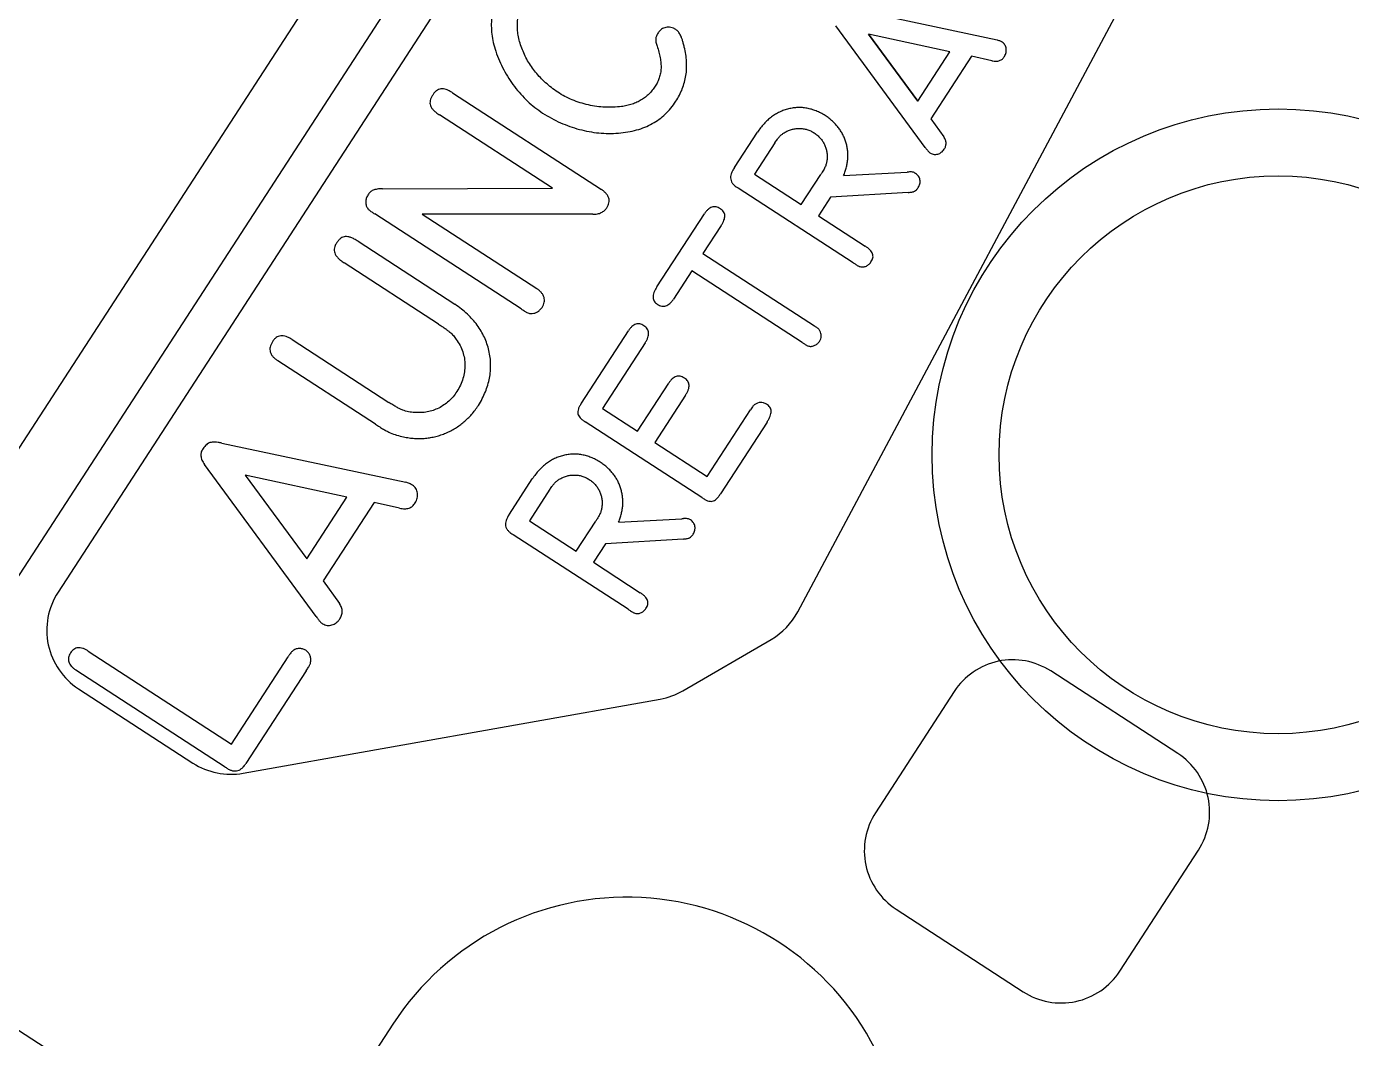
# Model space of a CAD drawing. Header units: millimetres. Extents: x -219 to 14, y 168 to 388.
# Drawn here: x -156.55 to -126.39, y 253.57 to 276.6 of the extents above; entities that cross this region are included whole.
import ezdxf

# ---------------------------------------------------------------- set-up
doc = ezdxf.new("R2010")
doc.units = ezdxf.units.MM
doc.layers.get('0').update_dxf_attribs({"linetype": 'CONTINUOUS'})

msp = doc.modelspace()

# ---------------------------------------------------------------- linework, layer by layer
for p, q in [((-137.813, 277.012), (-134.461, 276.297)), ((-136.095, 273.853), (-138.128, 276.621)), ((-136.263, 274.902), (-137.386, 276.43)), ((-135.041, 275.929), (-135.968, 274.501)), ((-134.58, 275.826), (-135.041, 275.929)), ((-146.855, 275.095), (-143.467, 272.894)), ((-144.582, 272.925), (-147.15, 274.591)), ((-135.968, 274.501), (-135.672, 274.092)), ((-140.44, 273.392), (-139.916, 274.197)), ((-139.516, 273.958), (-139.981, 273.241)), ((-137.953, 273.212), (-136.509, 273.287)), ((-139.981, 273.241), (-138.918, 272.551)), ((-138.918, 272.551), (-138.475, 273.233)), ((-148.451, 272.912), (-144.582, 272.925)), ((-137.734, 271.226), (-140.352, 272.925)), ((-138.253, 272.718), (-138.527, 272.297)), ((-136.481, 272.826), (-138.253, 272.718)), ((-145.293, 270.175), (-148.627, 272.339)), ((-143.665, 272.329), (-147.548, 272.334)), ((-147.548, 272.334), (-144.939, 270.64)), ((-142.201, 270.678), (-141.122, 272.339)), ((-140.74, 272.072), (-141.155, 271.434)), ((-138.527, 272.297), (-137.461, 271.605)), ((-149.007, 271.715), (-146.802, 270.282)), ((-147.173, 269.83), (-149.325, 271.225)), ((-141.155, 271.434), (-138.619, 269.788)), ((-141.408, 271.043), (-141.825, 270.399)), ((-138.897, 269.412), (-141.408, 271.043)), ((-143.921, 268.03), (-142.852, 269.676)), ((-150.504, 269.476), (-148.304, 268.048)), ((-142.473, 269.403), (-143.444, 267.908)), ((-148.61, 267.551), (-150.833, 268.994)), ((-142.645, 267.39), (-141.935, 268.484)), ((-141.555, 268.211), (-142.254, 267.136)), ((-143.444, 267.908), (-142.645, 267.39)), ((-141.058, 266.359), (-140.073, 267.877)), ((-141.18, 265.883), (-143.835, 267.605)), ((-139.697, 267.6), (-140.759, 265.964)), ((-152.107, 267.122), (-147.917, 266.228)), ((-142.254, 267.136), (-141.058, 266.359)), ((-149.959, 263.173), (-152.501, 266.633)), ((-145.562, 265.502), (-145.039, 266.307)), ((-144.638, 266.069), (-145.104, 265.352)), ((-148.641, 265.768), (-149.8, 263.983)), ((-148.065, 265.639), (-148.641, 265.768)), ((-145.104, 265.352), (-144.04, 264.662)), ((-144.04, 264.662), (-143.597, 265.344)), ((-143.075, 265.323), (-141.632, 265.398)), ((-142.857, 263.337), (-145.474, 265.036)), ((-143.376, 264.829), (-143.649, 264.408)), ((-141.604, 264.937), (-143.376, 264.829)), ((-143.649, 264.408), (-142.584, 263.716)), ((-149.8, 263.983), (-149.431, 263.472)), ((-155.147, 262.388), (-151.887, 260.271)), ((-151.887, 260.271), (-150.597, 262.258)), ((-152.028, 259.746), (-155.429, 261.953)), ((-150.19, 261.935), (-151.558, 259.828))]:
    msp.add_line(p, q)
for points in [[(-109.656, 223.178), (-138.825, 242.118, -0.414214), (-139.292, 244.314), (-137.563, 246.977, 1), (-148.214, 253.893), (-149.943, 251.23, -0.414214), (-152.139, 250.763), (-160.128, 255.951, -0.414213), (-160.595, 258.147), (-81.059, 380.64, -0.414214)], [(-95.531, 361.266), (-163.24, 256.987, 0.414214), (-163.016, 255.933), (-110.809, 222.035, -0.198912)]]:
    msp.add_lwpolyline(points, format="xyb")
for points in [[(-139.6, 262.652, 0.139663), (-138.997, 263.278), (-130.309, 279.585, 0.389138), (-130.845, 281.663), (-132.604, 282.805, -0.414214), (-133.071, 285.001), (-129.828, 289.995, 0.414214), (-130.295, 292.191), (-133.928, 294.55, 0.414214), (-136.124, 294.083), (-155.836, 263.725, 0.414214), (-155.369, 261.529), (-152.764, 259.838, 0.190206), (-151.622, 259.606), (-142.13, 261.294, 0.087788), (-141.611, 261.484)], [(-133.864, 254.632, 0.414214), (-131.668, 255.099), (-129.877, 257.857, 0.414214), (-130.344, 260.053), (-133.239, 261.933, 0.414214), (-135.435, 261.466), (-137.226, 258.708, 0.414214), (-136.759, 256.512)]]:
    msp.add_lwpolyline(points, format="xyb", close=True)
for points in [[(-137.386, 276.43), (-136.263, 274.902), (-135.534, 276.026)], [(-151.572, 266.394), (-150.169, 264.485), (-149.258, 265.889)]]:
    msp.add_lwpolyline(points, close=True)
for radius in [7.874, 6.35]:
    msp.add_circle((-128.064, 266.854), radius)
for points, knots in [([(-145.712, 277.501), (-145.745, 277.446), (-145.809, 277.337), (-145.884, 277.164), (-145.936, 276.987), (-145.968, 276.805), (-145.977, 276.619), (-145.963, 276.429), (-145.93, 276.233), (-145.891, 276.105), (-145.871, 276.039)], [0, 0, 0, 0, 0.126561, 0.248779, 0.369585, 0.489659, 0.611274, 0.73585, 0.8645, 1, 1, 1, 1]), ([(-144.461, 275.108), (-144.51, 275.142), (-144.605, 275.21), (-144.736, 275.322), (-144.857, 275.437), (-144.966, 275.561), (-145.063, 275.69), (-145.147, 275.825), (-145.22, 275.966), (-145.281, 276.111), (-145.329, 276.257), (-145.362, 276.4), (-145.379, 276.54), (-145.382, 276.675), (-145.367, 276.806), (-145.338, 276.933), (-145.293, 277.056), (-145.251, 277.132), (-145.23, 277.171)], [0, 0, 0, 0, 0.073672, 0.144808, 0.214096, 0.282072, 0.348651, 0.414274, 0.479768, 0.545566, 0.60964, 0.670672, 0.728318, 0.784091, 0.838278, 0.891672, 0.945302, 1, 1, 1, 1]), ([(-141.771, 276.533), (-141.79, 276.544), (-141.826, 276.564), (-141.884, 276.583), (-141.941, 276.589), (-141.997, 276.584), (-142.05, 276.569), (-142.099, 276.542), (-142.141, 276.504), (-142.165, 276.473), (-142.177, 276.457)], [0, 0, 0, 0, 0.140842, 0.269864, 0.392287, 0.511159, 0.631131, 0.747646, 0.870232, 1, 1, 1, 1]), ([(-142.177, 276.457), (-142.191, 276.434), (-142.217, 276.39), (-142.235, 276.316), (-142.228, 276.238), (-142.21, 276.187), (-142.2, 276.159)], [0, 0, 0, 0, 0.259798, 0.482573, 0.716463, 1, 1, 1, 1]), ([(-141.58, 276.137), (-141.587, 276.166), (-141.601, 276.22), (-141.622, 276.294), (-141.644, 276.357), (-141.672, 276.42), (-141.708, 276.484), (-141.751, 276.518), (-141.771, 276.533)], [0, 0, 0, 0, 0.200215, 0.371652, 0.518084, 0.638274, 0.834208, 1, 1, 1, 1]), ([(-134.341, 276.246), (-134.349, 276.25), (-134.368, 276.261), (-134.399, 276.275), (-134.43, 276.287), (-134.452, 276.294), (-134.461, 276.297)], [0, 0, 0, 0, 0.225997, 0.491418, 0.766256, 1, 1, 1, 1]), ([(-145.871, 276.039), (-145.844, 275.967), (-145.791, 275.824), (-145.692, 275.618), (-145.577, 275.421), (-145.448, 275.236), (-145.306, 275.063), (-145.151, 274.904), (-144.985, 274.758), (-144.864, 274.675), (-144.804, 274.634)], [0, 0, 0, 0, 0.1281105, 0.2552889, 0.3812477, 0.5070703, 0.6317398, 0.7553642, 0.877608, 1, 1, 1, 1]), ([(-142.2, 276.159), (-142.185, 276.114), (-142.156, 276.027), (-142.126, 275.897), (-142.111, 275.773), (-142.107, 275.655), (-142.119, 275.543), (-142.146, 275.438), (-142.185, 275.338), (-142.223, 275.278), (-142.242, 275.247)], [0, 0, 0, 0, 0.149864, 0.289861, 0.421163, 0.544177, 0.661735, 0.775991, 0.887369, 1, 1, 1, 1]), ([(-141.772, 274.901), (-141.743, 274.947), (-141.687, 275.039), (-141.622, 275.186), (-141.574, 275.337), (-141.54, 275.49), (-141.524, 275.647), (-141.526, 275.808), (-141.544, 275.972), (-141.567, 276.081), (-141.58, 276.137)], [0, 0, 0, 0, 0.12683, 0.250997, 0.373134, 0.494165, 0.61602, 0.740198, 0.867607, 1, 1, 1, 1]), ([(-134.293, 275.923), (-134.285, 275.937), (-134.268, 275.964), (-134.255, 276.01), (-134.248, 276.055), (-134.25, 276.1), (-134.26, 276.143), (-134.278, 276.183), (-134.305, 276.218), (-134.329, 276.236), (-134.341, 276.246)], [0, 0, 0, 0, 0.134406, 0.263812, 0.388741, 0.514081, 0.63611, 0.756416, 0.874147, 1, 1, 1, 1]), ([(-134.58, 275.826), (-134.563, 275.823), (-134.532, 275.816), (-134.485, 275.814), (-134.443, 275.816), (-134.405, 275.827), (-134.37, 275.842), (-134.339, 275.862), (-134.313, 275.89), (-134.3, 275.912), (-134.293, 275.923)], [0, 0, 0, 0, 0.155712, 0.294933, 0.423708, 0.54252, 0.656478, 0.767676, 0.879718, 1, 1, 1, 1]), ([(-146.855, 275.095), (-146.879, 275.11), (-146.924, 275.138), (-146.994, 275.168), (-147.059, 275.185), (-147.119, 275.186), (-147.175, 275.172), (-147.225, 275.144), (-147.271, 275.1), (-147.294, 275.064), (-147.306, 275.044)], [0, 0, 0, 0, 0.16208, 0.304988, 0.429155, 0.54241, 0.64608, 0.754429, 0.869073, 1, 1, 1, 1]), ([(-143.01, 274.782), (-143.072, 274.775), (-143.196, 274.762), (-143.384, 274.765), (-143.574, 274.782), (-143.764, 274.817), (-143.95, 274.867), (-144.129, 274.932), (-144.301, 275.01), (-144.408, 275.075), (-144.461, 275.108)], [0, 0, 0, 0, 0.123429, 0.246362, 0.371654, 0.499321, 0.627274, 0.75299, 0.87671, 1, 1, 1, 1]), ([(-142.242, 275.247), (-142.263, 275.215), (-142.305, 275.152), (-142.381, 275.068), (-142.464, 274.993), (-142.558, 274.931), (-142.659, 274.877), (-142.768, 274.835), (-142.886, 274.801), (-142.968, 274.788), (-143.01, 274.782)], [0, 0, 0, 0, 0.123712, 0.244398, 0.364644, 0.484372, 0.606921, 0.731908, 0.862543, 1, 1, 1, 1]), ([(-147.306, 275.044), (-147.319, 275.024), (-147.343, 274.985), (-147.365, 274.923), (-147.372, 274.863), (-147.361, 274.806), (-147.334, 274.751), (-147.289, 274.697), (-147.226, 274.642), (-147.177, 274.609), (-147.15, 274.591)], [0, 0, 0, 0, 0.130999, 0.246717, 0.350533, 0.449564, 0.555403, 0.679484, 0.826682, 1, 1, 1, 1]), ([(-143.08, 274.176), (-143.008, 274.184), (-142.868, 274.199), (-142.667, 274.244), (-142.48, 274.307), (-142.309, 274.389), (-142.15, 274.489), (-142.009, 274.608), (-141.879, 274.744), (-141.808, 274.848), (-141.772, 274.901)], [0, 0, 0, 0, 0.139278, 0.27153, 0.397654, 0.519268, 0.638444, 0.757385, 0.876903, 1, 1, 1, 1]), ([(-144.804, 274.634), (-144.737, 274.593), (-144.606, 274.513), (-144.399, 274.411), (-144.187, 274.328), (-143.969, 274.259), (-143.748, 274.21), (-143.526, 274.178), (-143.302, 274.165), (-143.154, 274.173), (-143.08, 274.176)], [0, 0, 0, 0, 0.128002, 0.254475, 0.380313, 0.506069, 0.631037, 0.754574, 0.877253, 1, 1, 1, 1]), ([(-138.372, 274.576), (-138.407, 274.597), (-138.474, 274.636), (-138.578, 274.684), (-138.682, 274.72), (-138.787, 274.745), (-138.892, 274.759), (-138.997, 274.761), (-139.102, 274.752), (-139.207, 274.731), (-139.311, 274.701), (-139.41, 274.659), (-139.506, 274.607), (-139.597, 274.545), (-139.684, 274.474), (-139.766, 274.39), (-139.845, 274.298), (-139.892, 274.231), (-139.916, 274.197)], [0, 0, 0, 0, 0.066973, 0.130798, 0.192516, 0.252737, 0.311919, 0.370508, 0.42962, 0.489933, 0.550435, 0.610788, 0.671641, 0.733202, 0.796041, 0.861499, 0.929372, 1, 1, 1, 1]), ([(-137.953, 273.212), (-137.94, 273.244), (-137.915, 273.308), (-137.887, 273.405), (-137.868, 273.502), (-137.856, 273.598), (-137.856, 273.693), (-137.861, 273.787), (-137.877, 273.88), (-137.901, 273.972), (-137.933, 274.061), (-137.972, 274.148), (-138.02, 274.23), (-138.075, 274.308), (-138.139, 274.381), (-138.208, 274.451), (-138.287, 274.517), (-138.343, 274.556), (-138.372, 274.576)], [0, 0, 0, 0, 0.066714, 0.131686, 0.194568, 0.256276, 0.316622, 0.377186, 0.437587, 0.498732, 0.559614, 0.620242, 0.681007, 0.741738, 0.803735, 0.867258, 0.932516, 1, 1, 1, 1]), ([(-139.516, 273.958), (-139.497, 273.985), (-139.464, 274.034), (-139.414, 274.099), (-139.361, 274.148), (-139.324, 274.173), (-139.305, 274.185)], [0, 0, 0, 0, 0.314981, 0.565702, 0.782137, 1, 1, 1, 1]), ([(-139.305, 274.185), (-139.278, 274.2), (-139.226, 274.23), (-139.142, 274.261), (-139.054, 274.279), (-138.964, 274.286), (-138.874, 274.278), (-138.786, 274.26), (-138.701, 274.228), (-138.648, 274.197), (-138.621, 274.182)], [0, 0, 0, 0, 0.125904, 0.249604, 0.372836, 0.49813, 0.624034, 0.747355, 0.872016, 1, 1, 1, 1]), ([(-138.621, 274.182), (-138.596, 274.164), (-138.547, 274.129), (-138.483, 274.065), (-138.429, 273.995), (-138.386, 273.918), (-138.353, 273.835), (-138.334, 273.75), (-138.323, 273.662), (-138.328, 273.603), (-138.33, 273.573)], [0, 0, 0, 0, 0.129781, 0.254908, 0.378839, 0.503945, 0.629035, 0.750834, 0.874122, 1, 1, 1, 1]), ([(-135.665, 273.809), (-135.658, 273.82), (-135.644, 273.842), (-135.631, 273.877), (-135.623, 273.912), (-135.62, 273.948), (-135.624, 273.984), (-135.634, 274.02), (-135.65, 274.057), (-135.665, 274.08), (-135.672, 274.092)], [0, 0, 0, 0, 0.130338, 0.252182, 0.370626, 0.488416, 0.604093, 0.72711, 0.858039, 1, 1, 1, 1]), ([(-138.33, 273.573), (-138.334, 273.547), (-138.34, 273.494), (-138.363, 273.43), (-138.388, 273.378), (-138.412, 273.334), (-138.441, 273.285), (-138.463, 273.251), (-138.475, 273.233)], [0, 0, 0, 0, 0.211545, 0.424762, 0.540077, 0.67459, 0.828575, 1, 1, 1, 1]), ([(-136.095, 273.853), (-136.088, 273.842), (-136.074, 273.824), (-136.056, 273.798), (-136.039, 273.779), (-136.023, 273.759), (-136.004, 273.74), (-135.987, 273.728), (-135.979, 273.722)], [0, 0, 0, 0, 0.220157, 0.39487, 0.541435, 0.649468, 0.826608, 1, 1, 1, 1]), ([(-135.979, 273.722), (-135.965, 273.715), (-135.939, 273.701), (-135.895, 273.689), (-135.851, 273.69), (-135.808, 273.698), (-135.766, 273.714), (-135.728, 273.739), (-135.693, 273.771), (-135.675, 273.796), (-135.665, 273.809)], [0, 0, 0, 0, 0.127988, 0.249904, 0.36818, 0.490097, 0.615322, 0.739205, 0.865718, 1, 1, 1, 1]), ([(-140.44, 273.392), (-140.455, 273.368), (-140.485, 273.323), (-140.514, 273.253), (-140.529, 273.188), (-140.526, 273.125), (-140.506, 273.067), (-140.47, 273.013), (-140.417, 272.965), (-140.375, 272.939), (-140.352, 272.925)], [0, 0, 0, 0, 0.15384, 0.286948, 0.403942, 0.512601, 0.619501, 0.731605, 0.857209, 1, 1, 1, 1]), ([(-136.474, 273.291), (-136.481, 273.289), (-136.493, 273.287), (-136.505, 273.287), (-136.509, 273.287)], [0, 0, 0, 0, 0.617839, 1, 1, 1, 1]), ([(-136.313, 273.26), (-136.324, 273.266), (-136.346, 273.279), (-136.385, 273.291), (-136.428, 273.295), (-136.458, 273.292), (-136.474, 273.291)], [0, 0, 0, 0, 0.226314, 0.465329, 0.719634, 1, 1, 1, 1]), ([(-136.255, 272.937), (-136.247, 272.952), (-136.231, 272.98), (-136.216, 273.024), (-136.211, 273.069), (-136.214, 273.114), (-136.226, 273.157), (-136.247, 273.196), (-136.275, 273.232), (-136.3, 273.25), (-136.313, 273.26)], [0, 0, 0, 0, 0.135725, 0.26129, 0.384102, 0.506106, 0.628917, 0.747851, 0.870992, 1, 1, 1, 1]), ([(-148.784, 272.768), (-148.798, 272.742), (-148.825, 272.692), (-148.834, 272.607), (-148.825, 272.523), (-148.796, 272.478), (-148.781, 272.456)], [0, 0, 0, 0, 0.257226, 0.515442, 0.763924, 1, 1, 1, 1]), ([(-148.451, 272.912), (-148.473, 272.911), (-148.513, 272.91), (-148.57, 272.903), (-148.62, 272.892), (-148.675, 272.873), (-148.736, 272.836), (-148.768, 272.791), (-148.784, 272.768)], [0, 0, 0, 0, 0.169217, 0.3203, 0.451757, 0.567066, 0.78044, 1, 1, 1, 1]), ([(-143.343, 272.48), (-143.332, 272.498), (-143.312, 272.533), (-143.294, 272.59), (-143.288, 272.645), (-143.298, 272.699), (-143.321, 272.752), (-143.358, 272.802), (-143.407, 272.851), (-143.446, 272.879), (-143.467, 272.894)], [0, 0, 0, 0, 0.129823, 0.246796, 0.357906, 0.465733, 0.578613, 0.704189, 0.842964, 1, 1, 1, 1]), ([(-136.481, 272.826), (-136.466, 272.827), (-136.438, 272.828), (-136.4, 272.835), (-136.367, 272.843), (-136.329, 272.857), (-136.289, 272.887), (-136.267, 272.92), (-136.255, 272.937)], [0, 0, 0, 0, 0.167856, 0.314748, 0.444139, 0.555043, 0.763862, 1, 1, 1, 1]), ([(-148.781, 272.456), (-148.774, 272.448), (-148.76, 272.431), (-148.73, 272.407), (-148.684, 272.377), (-148.649, 272.353), (-148.627, 272.339)], [0, 0, 0, 0, 0.164011, 0.339607, 0.5985, 1, 1, 1, 1]), ([(-143.665, 272.329), (-143.629, 272.33), (-143.561, 272.333), (-143.469, 272.364), (-143.393, 272.411), (-143.36, 272.457), (-143.343, 272.48)], [0, 0, 0, 0, 0.290623, 0.542214, 0.774801, 1, 1, 1, 1]), ([(-140.759, 272.456), (-140.775, 272.465), (-140.806, 272.484), (-140.856, 272.498), (-140.905, 272.502), (-140.952, 272.492), (-140.998, 272.471), (-141.042, 272.438), (-141.084, 272.394), (-141.109, 272.358), (-141.122, 272.339)], [0, 0, 0, 0, 0.130829, 0.247349, 0.357249, 0.465448, 0.577582, 0.702496, 0.841047, 1, 1, 1, 1]), ([(-140.74, 272.072), (-140.727, 272.093), (-140.702, 272.132), (-140.676, 272.191), (-140.66, 272.246), (-140.656, 272.297), (-140.664, 272.345), (-140.685, 272.387), (-140.716, 272.426), (-140.744, 272.446), (-140.759, 272.456)], [0, 0, 0, 0, 0.168067, 0.313873, 0.443459, 0.557405, 0.664641, 0.767971, 0.878026, 1, 1, 1, 1]), ([(-149.007, 271.715), (-149.035, 271.733), (-149.087, 271.765), (-149.163, 271.801), (-149.233, 271.82), (-149.295, 271.826), (-149.351, 271.811), (-149.403, 271.785), (-149.45, 271.74), (-149.475, 271.703), (-149.488, 271.684)], [0, 0, 0, 0, 0.175634, 0.3279, 0.453405, 0.561199, 0.659972, 0.761159, 0.873011, 1, 1, 1, 1]), ([(-149.488, 271.684), (-149.501, 271.664), (-149.525, 271.626), (-149.544, 271.564), (-149.55, 271.505), (-149.539, 271.446), (-149.511, 271.389), (-149.463, 271.335), (-149.402, 271.277), (-149.352, 271.243), (-149.325, 271.225)], [0, 0, 0, 0, 0.126242, 0.2379, 0.341691, 0.442465, 0.551477, 0.677983, 0.826326, 1, 1, 1, 1]), ([(-137.33, 271.245), (-137.32, 271.26), (-137.301, 271.289), (-137.285, 271.337), (-137.282, 271.385), (-137.294, 271.432), (-137.318, 271.477), (-137.354, 271.522), (-137.403, 271.565), (-137.441, 271.591), (-137.461, 271.605)], [0, 0, 0, 0, 0.124646, 0.23419, 0.339077, 0.444245, 0.558359, 0.685896, 0.832567, 1, 1, 1, 1]), ([(-137.734, 271.226), (-137.716, 271.214), (-137.685, 271.193), (-137.647, 271.169), (-137.62, 271.153), (-137.606, 271.147), (-137.599, 271.144)], [0, 0, 0, 0, 0.428028, 0.697539, 0.863684, 1, 1, 1, 1]), ([(-137.599, 271.144), (-137.587, 271.14), (-137.563, 271.132), (-137.525, 271.129), (-137.488, 271.132), (-137.451, 271.143), (-137.416, 271.159), (-137.384, 271.183), (-137.354, 271.211), (-137.338, 271.233), (-137.33, 271.245)], [0, 0, 0, 0, 0.123486, 0.242589, 0.362825, 0.484354, 0.610953, 0.735309, 0.865134, 1, 1, 1, 1]), ([(-144.818, 270.209), (-144.807, 270.229), (-144.785, 270.266), (-144.767, 270.325), (-144.762, 270.382), (-144.77, 270.439), (-144.794, 270.493), (-144.829, 270.545), (-144.879, 270.595), (-144.918, 270.625), (-144.939, 270.64)], [0, 0, 0, 0, 0.13213, 0.251966, 0.362464, 0.472906, 0.585187, 0.708511, 0.845513, 1, 1, 1, 1]), ([(-142.201, 270.678), (-142.215, 270.656), (-142.242, 270.614), (-142.27, 270.551), (-142.287, 270.493), (-142.294, 270.44), (-142.286, 270.391), (-142.268, 270.347), (-142.235, 270.309), (-142.207, 270.29), (-142.192, 270.279)], [0, 0, 0, 0, 0.174047, 0.323777, 0.455577, 0.569309, 0.675346, 0.776885, 0.882429, 1, 1, 1, 1]), ([(-146.266, 267.978), (-146.236, 268.029), (-146.177, 268.129), (-146.106, 268.284), (-146.051, 268.441), (-146.011, 268.597), (-145.991, 268.755), (-145.985, 268.912), (-145.996, 269.07), (-146.025, 269.227), (-146.069, 269.381), (-146.128, 269.531), (-146.204, 269.673), (-146.292, 269.809), (-146.398, 269.938), (-146.518, 270.061), (-146.653, 270.177), (-146.751, 270.247), (-146.802, 270.282)], [0, 0, 0, 0, 0.067184, 0.131443, 0.193692, 0.254383, 0.314039, 0.373348, 0.432588, 0.493204, 0.553929, 0.614277, 0.674678, 0.736126, 0.798412, 0.863214, 0.930107, 1, 1, 1, 1]), ([(-142.192, 270.279), (-142.176, 270.27), (-142.145, 270.251), (-142.095, 270.237), (-142.046, 270.232), (-141.998, 270.244), (-141.951, 270.264), (-141.907, 270.299), (-141.864, 270.344), (-141.839, 270.38), (-141.825, 270.399)], [0, 0, 0, 0, 0.129367, 0.244583, 0.353255, 0.461557, 0.575019, 0.700289, 0.84096, 1, 1, 1, 1]), ([(-145.293, 270.175), (-145.268, 270.159), (-145.225, 270.131), (-145.167, 270.097), (-145.121, 270.079), (-145.093, 270.072), (-145.08, 270.07)], [0, 0, 0, 0, 0.379232, 0.640476, 0.832404, 1, 1, 1, 1]), ([(-145.08, 270.07), (-145.054, 270.07), (-145.004, 270.072), (-144.932, 270.099), (-144.868, 270.145), (-144.835, 270.187), (-144.818, 270.209)], [0, 0, 0, 0, 0.247683, 0.484068, 0.729372, 1, 1, 1, 1]), ([(-147.173, 269.83), (-147.147, 269.812), (-147.097, 269.78), (-147.029, 269.731), (-146.969, 269.688), (-146.903, 269.636), (-146.833, 269.571), (-146.79, 269.51), (-146.769, 269.481)], [0, 0, 0, 0, 0.176571, 0.331261, 0.468882, 0.587758, 0.799604, 1, 1, 1, 1]), ([(-142.501, 269.793), (-142.517, 269.803), (-142.546, 269.821), (-142.594, 269.836), (-142.641, 269.84), (-142.687, 269.83), (-142.731, 269.809), (-142.773, 269.775), (-142.815, 269.731), (-142.839, 269.695), (-142.852, 269.676)], [0, 0, 0, 0, 0.129754, 0.244204, 0.352358, 0.457624, 0.571353, 0.69607, 0.837509, 1, 1, 1, 1]), ([(-142.473, 269.403), (-142.46, 269.424), (-142.434, 269.463), (-142.408, 269.523), (-142.392, 269.579), (-142.39, 269.631), (-142.399, 269.68), (-142.422, 269.723), (-142.456, 269.762), (-142.485, 269.782), (-142.501, 269.793)], [0, 0, 0, 0, 0.165475, 0.309871, 0.436909, 0.551529, 0.656124, 0.761672, 0.873792, 1, 1, 1, 1]), ([(-138.492, 269.678), (-138.498, 269.686), (-138.51, 269.703), (-138.534, 269.729), (-138.571, 269.757), (-138.601, 269.776), (-138.619, 269.788)], [0, 0, 0, 0, 0.180688, 0.369676, 0.62249, 1, 1, 1, 1]), ([(-138.505, 269.435), (-138.494, 269.455), (-138.472, 269.494), (-138.46, 269.558), (-138.465, 269.621), (-138.483, 269.658), (-138.492, 269.678)], [0, 0, 0, 0, 0.271625, 0.513707, 0.751405, 1, 1, 1, 1]), ([(-150.955, 269.425), (-150.966, 269.406), (-150.988, 269.368), (-151.008, 269.309), (-151.015, 269.251), (-151.006, 269.195), (-150.984, 269.14), (-150.946, 269.089), (-150.895, 269.039), (-150.855, 269.009), (-150.833, 268.994)], [0, 0, 0, 0, 0.132883, 0.253155, 0.363593, 0.471632, 0.58413, 0.707529, 0.844945, 1, 1, 1, 1]), ([(-150.504, 269.476), (-150.527, 269.491), (-150.572, 269.518), (-150.641, 269.549), (-150.706, 269.564), (-150.766, 269.565), (-150.823, 269.553), (-150.872, 269.522), (-150.919, 269.481), (-150.942, 269.445), (-150.955, 269.425)], [0, 0, 0, 0, 0.160246, 0.301305, 0.426495, 0.540082, 0.645393, 0.753155, 0.868618, 1, 1, 1, 1]), ([(-146.769, 269.481), (-146.739, 269.436), (-146.681, 269.347), (-146.62, 269.202), (-146.582, 269.051), (-146.57, 268.897), (-146.58, 268.741), (-146.615, 268.588), (-146.671, 268.437), (-146.727, 268.343), (-146.755, 268.295)], [0, 0, 0, 0, 0.1280079, 0.2515832, 0.3729563, 0.4952518, 0.6182883, 0.7415207, 0.867983, 1, 1, 1, 1]), ([(-138.897, 269.412), (-138.88, 269.401), (-138.852, 269.382), (-138.816, 269.359), (-138.789, 269.344), (-138.772, 269.336), (-138.764, 269.332)], [0, 0, 0, 0, 0.401467, 0.649783, 0.824414, 1, 1, 1, 1]), ([(-138.764, 269.332), (-138.753, 269.329), (-138.73, 269.323), (-138.694, 269.322), (-138.658, 269.326), (-138.622, 269.338), (-138.588, 269.355), (-138.557, 269.377), (-138.528, 269.403), (-138.513, 269.424), (-138.505, 269.435)], [0, 0, 0, 0, 0.120075, 0.238469, 0.3575, 0.484643, 0.612941, 0.740114, 0.867525, 1, 1, 1, 1]), ([(-141.578, 268.598), (-141.594, 268.608), (-141.625, 268.627), (-141.674, 268.643), (-141.722, 268.648), (-141.769, 268.639), (-141.814, 268.617), (-141.856, 268.584), (-141.898, 268.539), (-141.922, 268.503), (-141.935, 268.484)], [0, 0, 0, 0, 0.131762, 0.248301, 0.356631, 0.464506, 0.57666, 0.700281, 0.839761, 1, 1, 1, 1]), ([(-141.555, 268.211), (-141.542, 268.233), (-141.516, 268.272), (-141.488, 268.332), (-141.472, 268.388), (-141.468, 268.44), (-141.477, 268.488), (-141.499, 268.531), (-141.533, 268.569), (-141.563, 268.588), (-141.578, 268.598)], [0, 0, 0, 0, 0.168511, 0.315053, 0.442072, 0.555361, 0.660409, 0.76483, 0.875171, 1, 1, 1, 1]), ([(-146.755, 268.295), (-146.784, 268.255), (-146.839, 268.176), (-146.939, 268.073), (-147.049, 267.986), (-147.169, 267.916), (-147.296, 267.862), (-147.43, 267.828), (-147.57, 267.811), (-147.665, 267.815), (-147.713, 267.817)], [0, 0, 0, 0, 0.1315439, 0.2568881, 0.3811533, 0.5034734, 0.6261227, 0.7474329, 0.8717549, 1, 1, 1, 1]), ([(-147.713, 267.817), (-147.762, 267.821), (-147.855, 267.829), (-147.969, 267.861), (-148.058, 267.901), (-148.132, 267.941), (-148.215, 267.991), (-148.273, 268.028), (-148.304, 268.048)], [0, 0, 0, 0, 0.226132, 0.43652, 0.547971, 0.679244, 0.829318, 1, 1, 1, 1]), ([(-147.971, 267.262), (-147.929, 267.254), (-147.845, 267.238), (-147.719, 267.227), (-147.595, 267.223), (-147.473, 267.23), (-147.353, 267.245), (-147.235, 267.27), (-147.119, 267.305), (-147.006, 267.348), (-146.895, 267.4), (-146.79, 267.459), (-146.69, 267.527), (-146.594, 267.602), (-146.504, 267.685), (-146.419, 267.774), (-146.339, 267.872), (-146.291, 267.942), (-146.266, 267.978)], [0, 0, 0, 0, 0.065838, 0.12995, 0.192437, 0.254363, 0.31576, 0.376941, 0.437941, 0.499867, 0.561911, 0.622989, 0.684173, 0.745818, 0.807764, 0.870327, 0.934275, 1, 1, 1, 1]), ([(-143.921, 268.03), (-143.935, 268.007), (-143.962, 267.965), (-143.992, 267.902), (-144.006, 267.844), (-144.005, 267.789), (-143.985, 267.739), (-143.949, 267.692), (-143.898, 267.645), (-143.857, 267.619), (-143.835, 267.605)], [0, 0, 0, 0, 0.1585091, 0.2908369, 0.4048166, 0.5043141, 0.6034536, 0.7159414, 0.8469573, 1, 1, 1, 1]), ([(-139.975, 267.997), (-139.983, 267.991), (-139.998, 267.98), (-140.02, 267.956), (-140.044, 267.921), (-140.062, 267.894), (-140.073, 267.877)], [0, 0, 0, 0, 0.1851142, 0.3671247, 0.6151231, 1, 1, 1, 1]), ([(-139.707, 268.006), (-139.73, 268.017), (-139.774, 268.039), (-139.845, 268.049), (-139.915, 268.035), (-139.954, 268.01), (-139.975, 267.997)], [0, 0, 0, 0, 0.269511, 0.509617, 0.744319, 1, 1, 1, 1]), ([(-139.697, 267.6), (-139.682, 267.623), (-139.654, 267.665), (-139.624, 267.729), (-139.605, 267.788), (-139.6, 267.843), (-139.607, 267.893), (-139.628, 267.938), (-139.662, 267.977), (-139.692, 267.996), (-139.707, 268.006)], [0, 0, 0, 0, 0.17315, 0.32387, 0.453868, 0.569336, 0.672569, 0.774373, 0.880492, 1, 1, 1, 1]), ([(-148.61, 267.551), (-148.578, 267.53), (-148.518, 267.49), (-148.428, 267.438), (-148.349, 267.392), (-148.25, 267.345), (-148.126, 267.298), (-148.024, 267.274), (-147.971, 267.262)], [0, 0, 0, 0, 0.162315, 0.307729, 0.438789, 0.553049, 0.771641, 1, 1, 1, 1]), ([(-152.53, 266.999), (-152.54, 266.985), (-152.558, 266.96), (-152.575, 266.917), (-152.584, 266.873), (-152.585, 266.828), (-152.576, 266.78), (-152.56, 266.731), (-152.534, 266.682), (-152.512, 266.65), (-152.501, 266.633)], [0, 0, 0, 0, 0.1216, 0.234761, 0.346222, 0.458938, 0.577979, 0.706875, 0.847112, 1, 1, 1, 1]), ([(-152.107, 267.122), (-152.135, 267.127), (-152.187, 267.137), (-152.26, 267.144), (-152.322, 267.144), (-152.375, 267.134), (-152.422, 267.116), (-152.461, 267.085), (-152.499, 267.046), (-152.52, 267.015), (-152.53, 266.999)], [0, 0, 0, 0, 0.1782, 0.330029, 0.459111, 0.5663, 0.664595, 0.76729, 0.87824, 1, 1, 1, 1]), ([(-143.495, 266.687), (-143.529, 266.707), (-143.596, 266.747), (-143.7, 266.795), (-143.804, 266.831), (-143.909, 266.856), (-144.014, 266.87), (-144.119, 266.872), (-144.225, 266.863), (-144.33, 266.842), (-144.433, 266.811), (-144.533, 266.77), (-144.628, 266.718), (-144.719, 266.656), (-144.807, 266.584), (-144.888, 266.501), (-144.967, 266.409), (-145.014, 266.342), (-145.039, 266.307)], [0, 0, 0, 0, 0.066973, 0.130798, 0.192516, 0.252737, 0.311919, 0.370508, 0.42962, 0.489933, 0.550435, 0.610788, 0.671641, 0.733202, 0.796041, 0.861499, 0.929372, 1, 1, 1, 1]), ([(-143.075, 265.323), (-143.062, 265.355), (-143.038, 265.419), (-143.01, 265.516), (-142.99, 265.613), (-142.979, 265.708), (-142.978, 265.803), (-142.984, 265.898), (-142.999, 265.991), (-143.023, 266.083), (-143.056, 266.172), (-143.094, 266.259), (-143.143, 266.341), (-143.197, 266.419), (-143.261, 266.492), (-143.331, 266.562), (-143.409, 266.628), (-143.466, 266.667), (-143.495, 266.687)], [0, 0, 0, 0, 0.066714, 0.131686, 0.194568, 0.256276, 0.316622, 0.377186, 0.437587, 0.498732, 0.559614, 0.620242, 0.681007, 0.741738, 0.803735, 0.867258, 0.932516, 1, 1, 1, 1]), ([(-144.427, 266.296), (-144.401, 266.311), (-144.349, 266.341), (-144.264, 266.372), (-144.176, 266.39), (-144.086, 266.396), (-143.996, 266.389), (-143.908, 266.371), (-143.823, 266.339), (-143.771, 266.308), (-143.744, 266.293)], [0, 0, 0, 0, 0.125904, 0.249604, 0.372836, 0.49813, 0.624034, 0.747355, 0.872016, 1, 1, 1, 1]), ([(-147.766, 266.164), (-147.777, 266.17), (-147.8, 266.183), (-147.839, 266.2), (-147.878, 266.216), (-147.905, 266.224), (-147.917, 266.228)], [0, 0, 0, 0, 0.225997, 0.491418, 0.766256, 1, 1, 1, 1]), ([(-147.706, 265.761), (-147.696, 265.778), (-147.676, 265.812), (-147.659, 265.869), (-147.65, 265.926), (-147.652, 265.982), (-147.665, 266.036), (-147.688, 266.086), (-147.722, 266.13), (-147.751, 266.152), (-147.766, 266.164)], [0, 0, 0, 0, 0.134406, 0.263812, 0.388741, 0.514081, 0.63611, 0.756416, 0.874147, 1, 1, 1, 1]), ([(-144.638, 266.069), (-144.62, 266.096), (-144.587, 266.145), (-144.536, 266.209), (-144.484, 266.259), (-144.446, 266.284), (-144.427, 266.296)], [0, 0, 0, 0, 0.314981, 0.565702, 0.782137, 1, 1, 1, 1]), ([(-143.744, 266.293), (-143.719, 266.275), (-143.67, 266.24), (-143.606, 266.176), (-143.552, 266.106), (-143.508, 266.028), (-143.476, 265.946), (-143.456, 265.861), (-143.446, 265.773), (-143.451, 265.714), (-143.453, 265.684)], [0, 0, 0, 0, 0.1297809, 0.254908, 0.378839, 0.5039448, 0.6290346, 0.7508345, 0.8741224, 1, 1, 1, 1]), ([(-148.065, 265.639), (-148.044, 265.635), (-148.005, 265.627), (-147.947, 265.625), (-147.894, 265.628), (-147.846, 265.641), (-147.803, 265.659), (-147.764, 265.685), (-147.732, 265.72), (-147.715, 265.747), (-147.706, 265.761)], [0, 0, 0, 0, 0.155712, 0.294933, 0.423708, 0.54252, 0.656478, 0.767676, 0.879718, 1, 1, 1, 1]), ([(-141.18, 265.883), (-141.158, 265.867), (-141.118, 265.838), (-141.054, 265.809), (-140.997, 265.793), (-140.942, 265.794), (-140.892, 265.814), (-140.845, 265.849), (-140.8, 265.9), (-140.774, 265.941), (-140.759, 265.964)], [0, 0, 0, 0, 0.158944, 0.291446, 0.404705, 0.504515, 0.603966, 0.715313, 0.846477, 1, 1, 1, 1]), ([(-145.562, 265.502), (-145.578, 265.478), (-145.607, 265.434), (-145.637, 265.364), (-145.651, 265.299), (-145.649, 265.236), (-145.629, 265.178), (-145.592, 265.124), (-145.54, 265.076), (-145.497, 265.05), (-145.474, 265.036)], [0, 0, 0, 0, 0.15384, 0.286948, 0.403942, 0.512601, 0.619501, 0.731605, 0.857209, 1, 1, 1, 1]), ([(-143.453, 265.684), (-143.456, 265.658), (-143.463, 265.605), (-143.485, 265.541), (-143.51, 265.489), (-143.534, 265.445), (-143.563, 265.396), (-143.585, 265.362), (-143.597, 265.344)], [0, 0, 0, 0, 0.211545, 0.424762, 0.540077, 0.67459, 0.828575, 1, 1, 1, 1]), ([(-141.596, 265.402), (-141.603, 265.4), (-141.615, 265.398), (-141.627, 265.398), (-141.632, 265.398)], [0, 0, 0, 0, 0.617839, 1, 1, 1, 1]), ([(-141.435, 265.371), (-141.446, 265.377), (-141.469, 265.39), (-141.507, 265.402), (-141.551, 265.406), (-141.581, 265.403), (-141.596, 265.402)], [0, 0, 0, 0, 0.226314, 0.465329, 0.719634, 1, 1, 1, 1]), ([(-141.377, 265.048), (-141.369, 265.063), (-141.354, 265.09), (-141.339, 265.135), (-141.333, 265.18), (-141.337, 265.225), (-141.349, 265.268), (-141.37, 265.307), (-141.398, 265.343), (-141.423, 265.361), (-141.435, 265.371)], [0, 0, 0, 0, 0.135725, 0.26129, 0.384102, 0.506106, 0.628917, 0.747851, 0.870992, 1, 1, 1, 1]), ([(-141.604, 264.937), (-141.589, 264.938), (-141.561, 264.939), (-141.522, 264.946), (-141.489, 264.954), (-141.452, 264.968), (-141.411, 264.998), (-141.389, 265.031), (-141.377, 265.048)], [0, 0, 0, 0, 0.167856, 0.314748, 0.444139, 0.555043, 0.763862, 1, 1, 1, 1]), ([(-142.453, 263.356), (-142.443, 263.371), (-142.424, 263.4), (-142.408, 263.448), (-142.405, 263.496), (-142.417, 263.543), (-142.44, 263.588), (-142.476, 263.633), (-142.525, 263.676), (-142.564, 263.702), (-142.584, 263.716)], [0, 0, 0, 0, 0.124646, 0.23419, 0.339077, 0.444245, 0.558359, 0.685896, 0.832567, 1, 1, 1, 1]), ([(-149.422, 263.119), (-149.413, 263.133), (-149.396, 263.159), (-149.379, 263.203), (-149.369, 263.247), (-149.365, 263.292), (-149.37, 263.337), (-149.383, 263.382), (-149.402, 263.428), (-149.421, 263.457), (-149.431, 263.472)], [0, 0, 0, 0, 0.130338, 0.252182, 0.370626, 0.488416, 0.604093, 0.72711, 0.858039, 1, 1, 1, 1]), ([(-142.857, 263.337), (-142.838, 263.325), (-142.808, 263.304), (-142.769, 263.28), (-142.743, 263.264), (-142.728, 263.258), (-142.722, 263.255)], [0, 0, 0, 0, 0.428028, 0.697539, 0.863684, 1, 1, 1, 1]), ([(-142.722, 263.255), (-142.709, 263.251), (-142.686, 263.243), (-142.648, 263.24), (-142.61, 263.242), (-142.573, 263.254), (-142.538, 263.27), (-142.506, 263.294), (-142.477, 263.322), (-142.461, 263.344), (-142.453, 263.356)], [0, 0, 0, 0, 0.123486, 0.242589, 0.362825, 0.484354, 0.610953, 0.735309, 0.865134, 1, 1, 1, 1]), ([(-149.959, 263.173), (-149.95, 263.16), (-149.933, 263.136), (-149.91, 263.104), (-149.889, 263.081), (-149.869, 263.056), (-149.846, 263.032), (-149.825, 263.017), (-149.814, 263.01)], [0, 0, 0, 0, 0.220157, 0.39487, 0.541435, 0.649468, 0.826608, 1, 1, 1, 1]), ([(-149.814, 263.01), (-149.797, 263.001), (-149.764, 262.983), (-149.709, 262.969), (-149.654, 262.969), (-149.6, 262.979), (-149.547, 262.999), (-149.5, 263.031), (-149.457, 263.07), (-149.433, 263.102), (-149.422, 263.119)], [0, 0, 0, 0, 0.127988, 0.249904, 0.36818, 0.490097, 0.615322, 0.739205, 0.865718, 1, 1, 1, 1]), ([(-155.147, 262.388), (-155.168, 262.401), (-155.209, 262.424), (-155.27, 262.449), (-155.328, 262.462), (-155.382, 262.465), (-155.432, 262.451), (-155.478, 262.427), (-155.519, 262.39), (-155.541, 262.359), (-155.553, 262.343)], [0, 0, 0, 0, 0.1591056, 0.3011485, 0.4262346, 0.5402261, 0.6480633, 0.7568009, 0.8714536, 1, 1, 1, 1]), ([(-150.197, 262.405), (-150.221, 262.417), (-150.27, 262.442), (-150.351, 262.447), (-150.432, 262.433), (-150.475, 262.402), (-150.496, 262.387)], [0, 0, 0, 0, 0.251389, 0.506278, 0.756676, 1, 1, 1, 1]), ([(-150.09, 262.115), (-150.085, 262.143), (-150.076, 262.197), (-150.093, 262.278), (-150.133, 262.35), (-150.175, 262.386), (-150.197, 262.405)], [0, 0, 0, 0, 0.259647, 0.500227, 0.736166, 1, 1, 1, 1]), ([(-155.553, 262.343), (-155.563, 262.326), (-155.582, 262.294), (-155.598, 262.241), (-155.599, 262.19), (-155.592, 262.139), (-155.568, 262.09), (-155.533, 262.043), (-155.487, 261.995), (-155.449, 261.968), (-155.429, 261.953)], [0, 0, 0, 0, 0.126924, 0.242718, 0.351139, 0.459469, 0.575157, 0.698742, 0.839735, 1, 1, 1, 1]), ([(-150.496, 262.387), (-150.504, 262.381), (-150.52, 262.367), (-150.542, 262.341), (-150.568, 262.304), (-150.586, 262.275), (-150.597, 262.258)], [0, 0, 0, 0, 0.187553, 0.376242, 0.625932, 1, 1, 1, 1]), ([(-150.19, 261.935), (-150.18, 261.951), (-150.162, 261.978), (-150.139, 262.015), (-150.12, 262.042), (-150.106, 262.066), (-150.094, 262.089), (-150.091, 262.107), (-150.09, 262.115)], [0, 0, 0, 0, 0.26677, 0.47526, 0.63411, 0.738474, 0.883794, 1, 1, 1, 1]), ([(-152.028, 259.746), (-152.006, 259.73), (-151.964, 259.699), (-151.896, 259.671), (-151.831, 259.656), (-151.769, 259.659), (-151.71, 259.677), (-151.655, 259.713), (-151.603, 259.763), (-151.574, 259.806), (-151.558, 259.828)], [0, 0, 0, 0, 0.148439, 0.277754, 0.394678, 0.503287, 0.610856, 0.724856, 0.853841, 1, 1, 1, 1])]:
    msp.add_open_spline(points, degree=3, knots=knots)

doc.saveas('drawing.dxf')
